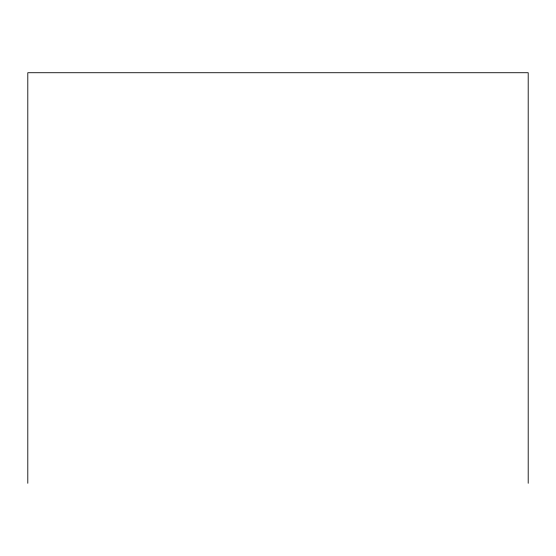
<?xml version="1.0" encoding="UTF-8"?>
<svg xmlns="http://www.w3.org/2000/svg" width="556" height="556" viewBox="0 0 556 556"><rect width="100%" height="100%" fill="white"/><g stroke="black" fill="none" stroke-linecap="round" stroke-linejoin="round"><path stroke-width="0.83" d="M528.2 483.275L528.2 72.725L27.8 72.725L27.8 483.275"/></g></svg>
